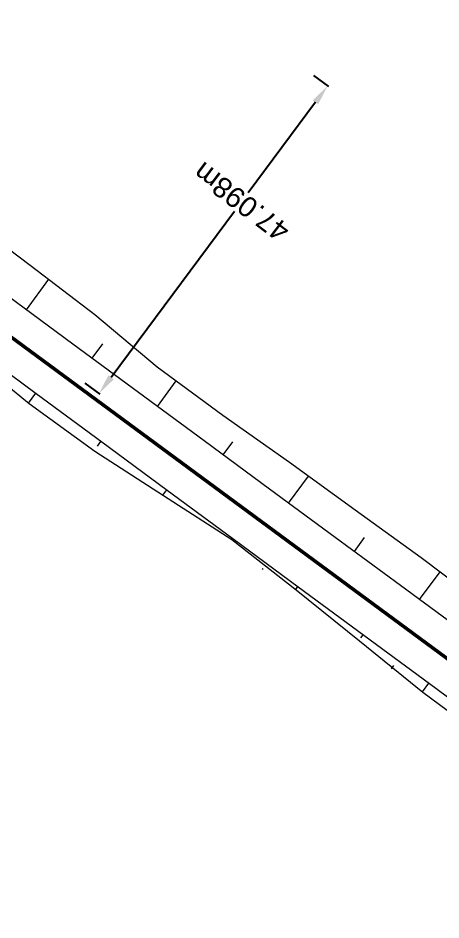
# Model space of a CAD drawing. Header units: metres. Extents: x 638322 to 644522, y 3380053 to 3384620.
# Drawn here: x 638800.8 to 638852.7, y 3384214.1 to 3384324.9 of the extents above; entities that cross this region are included whole.
import ezdxf

# ---------------------------------------------------------------- set-up
doc = ezdxf.new("R2010")
doc.units = ezdxf.units.M
doc.header["$MEASUREMENT"] = 0
doc.linetypes.add('CENTER2', pattern=[1.125, 0.75, -0.125, 0.125, -0.125])
doc.layers.get('Defpoints').update_dxf_attribs({"lineweight": 0})
for name, color, linetype, lineweight in [('C-ALIG-DG-LINE', 1, 'CENTER2', 70), ('PROPOSED DFCC TOE LINE', 239, 'Continuous', 0), ('PROPOSED DFCC TOE SLOPES', 239, 'Continuous', 0), ('PROPOSED FORMATION LINE - PLAN', 187, 'Continuous', 0)]:
    doc.layers.add(name, color=color, linetype=linetype, lineweight=lineweight)
doc.layers.add('Dimension', color=10, linetype='Continuous')
doc.layers.add('Layer3', color=1, linetype='Continuous')
doc.styles.get("Standard").update_dxf_attribs({"font": 'arial.ttf'})
doc.styles.add('Style-Arial', font='arial.ttf')
doc.dimstyles.get("Standard").update_dxf_attribs({"dimtxt": 2.5, "dimasz": 2.5, "dimexe": 0.18, "dimexo": 0.0625, "dimgap": 0.09, "dimtad": 0, "dimtih": 1, "dimtoh": 1, "dimdec": 3, "dimzin": 0, "dimdsep": 46, "dimtxsty": 'Standard', "dimcen": 0.09, "dimazin": 0, "dimtfac": 1, "dimtdec": 3, "dimtofl": 0, "dimtmove": 0, "dimatfit": 3, "dimfxl": 1, "dimtolj": 1, "dimtzin": 0, "dimarcsym": 0})

# ---------------------------------------------------------------- blocks, each defined once
blk = doc.blocks.new('*D458')
at = {"layer": 'Defpoints', "color": 0, "transparency": 16777216}
for p in [(638836.974970343, 3384317.937004416), (638838.7961872893, 3384316.583787464), (638808.884929914, 3384280.132232909)]:
    blk.add_point(p, dxfattribs=at)
at = {"layer": 'Dimension', "color": 0, "lineweight": -2, "transparency": 16777216}
for p, q in [((638837.0753050705, 3384317.862452806), (638838.896522017, 3384316.509235855)), ((638837.305155104, 3384314.577092913), (638829.048953837, 3384303.465545986)), ((638812.1971790455, 3384280.785710508), (638827.3772510523, 3384301.215697255)), ((638808.9852646415, 3384280.0576813), (638810.8064815877, 3384278.704464348))]:
    blk.add_line(p, q, dxfattribs=at)
at = {"layer": 'Dimension', "color": 0, "transparency": 16777216}
for points in [[(638836.9707060121, 3384314.825598277), (638837.639604196, 3384314.328587549), (638838.7961872893, 3384316.583787464)], [(638811.8627299536, 3384281.034215873), (638812.5316281375, 3384280.537205144), (638810.70614686, 3384278.779015957)]]:
    blk.add_solid(points, dxfattribs=at)
at = {"layer": 'Dimension', "color": 0, "lineweight": 0, "transparency": 16777216, "insert": (638828.213102445, 3384302.34062162), "char_height": 2.5, "attachment_point": 5, "rotation": 143, "style": 'Style-Arial'}
blk.add_mtext('\\A1;47.098m', dxfattribs=at)
blk = doc.blocks.new('TerminatorOpen_0.5')
at = {"color": 0, "linetype": 'ByBlock', "lineweight": -2}
for q in [(-1, 0.25), (-1, 0), (-1, -0.25)]:
    blk.add_line((0, 0), q, dxfattribs=at)

msp = doc.modelspace()

# ---------------------------------------------------------------- linework, layer by layer
at = {"layer": 'C-ALIG-DG-LINE', "color": 1, "linetype": 'Continuous', "lineweight": 50, "flags": 128}
msp.add_lwpolyline([(638869.5704835472, 3384234.357198923), (638588.8892981703, 3384441.393805612)], dxfattribs=at)
at = {"layer": 'Layer3', "color": 1, "linetype": 'Continuous', "lineweight": -3}
msp.add_lwpolyline([(638869.5704969717, 3384234.357189042), (638588.889298784, 3384441.393805454)], dxfattribs=at)
at = {"layer": 'PROPOSED DFCC TOE LINE', "lineweight": 0}
for points in [[(638794.2810077458, 3384300.605942939, 264.282253354092), (638802.2660988183, 3384294.585190591, 264.3284966036856), (638810.2116153188, 3384288.510783343, 264.4080752511769), (638817.8737033278, 3384282.052105929, 264.7263981501982), (638825.9260893585, 3384276.122591567, 265.1269762329666), (638834.097659175, 3384270.354665664, 265.5376913521322), (638842.1933390518, 3384264.483848766, 265.6927047697878), (638850.305273648, 3384258.635069891, 265.9024864409683), (638858.2838635375, 3384252.605503289, 265.6629797275607), (638866.2624534267, 3384246.575936687, 265.423473014152), (638872.6136212891, 3384241.776242735, 265.2328193570384), (638874.2495083961, 3384240.557652839, 265.1836397604779), (638882.2710544566, 3384234.579797984, 264.9424987208138), (638888.658988199, 3384229.818208009, 264.7602846001963), (638890.365369118, 3384228.691307337, 264.6881082634754), (638898.552056104, 3384222.923908291, 264.5603882697496), (638902.9986836165, 3384219.720762212, 264.516303968631), (638906.7505281952, 3384217.171141512, 264.4161304578987), (638914.8744912195, 3384211.317266315, 264.327518904294)], [(638890.7877788711, 3384212.466248609, 266.0047110575665), (638882.732829525, 3384218.380340978, 265.9881913652908), (638881.0891404947, 3384219.585699733, 265.9851065787439), (638874.671560015, 3384224.287620191, 265.973891719907), (638866.6040344803, 3384230.1923006, 265.9609814318957), (638864.9579477867, 3384231.396739553, 265.9584142682431), (638858.5336838253, 3384236.097330376, 265.9484016382162), (638850.4968318344, 3384242.04790567, 265.9640959109365), (638842.716576995, 3384248.346373405, 266.1959332201951), (638834.9363221554, 3384254.64484114, 266.4277705294533), (638827.0528702207, 3384260.803395048, 266.5726803984148), (638818.6349388745, 3384266.237305886, 266.2673748133817), (638810.2088506144, 3384271.660157643, 265.9551983019842), (638802.1240597678, 3384277.545737805, 265.9305115734608), (638794.353901441, 3384283.857894315, 266.1708536182792)]]:
    msp.add_polyline3d(points, dxfattribs=at)
at = {"layer": 'PROPOSED DFCC TOE SLOPES'}
for p, q in [((638801.8014424512, 3384289.07887665, 266.6801816940331), (638804.5659322347, 3384292.826950611, 264.3515306799121)), ((638811.1392945985, 3384284.89218735, 265.5869349487928), (638809.8491789697, 3384283.143058515, 266.673655936447)), ((638817.8969154881, 3384277.207240381, 266.6671301788609), (638820.2044701789, 3384280.335805262, 264.8423456610399)), ((638802.9119399849, 3384278.81614084, 266.6756231186469), (638802.0308000762, 3384277.621498137, 265.9333962283222)), ((638810.5357454885, 3384272.3055603, 266.3119996821724), (638810.9596763649, 3384272.880322517, 266.6690973596292)), ((638827.1180030091, 3384272.8622425, 265.9532311674778), (638825.9446520064, 3384271.271422245, 266.6606044212749)), ((638833.9923885248, 3384265.33560411, 266.6540786636887), (638836.4409574502, 3384268.655355005, 265.5825600573828)), ((638819.0074127453, 3384266.944504195, 266.6625716006114), (638818.5338065218, 3384266.302392525, 266.2636279804403)), ((638827.0034924473, 3384260.938650148, 266.6125309369553), (638827.0551491253, 3384261.008685873, 266.6560458415937)), ((638843.2907336532, 3384261.095351499, 266.2004895386983), (638842.0401250432, 3384259.399785976, 266.6475529061026)), ((638850.0878615617, 3384253.463967841, 266.6410271485164), (638852.6146801725, 3384256.889809056, 265.8331611122755)), ((638835.1028855054, 3384255.07286755, 266.6495200825759), (638834.8417026812, 3384254.718757889, 266.4295097796859)), ((638842.8869090038, 3384248.779509334, 266.4208550611557), (638843.1506218857, 3384249.137049228, 266.6429943235581)), ((638851.1983582658, 3384243.201230906, 266.6364685645403), (638850.4034509618, 3384242.123501704, 265.9668784894899))]:
    msp.add_line(p, q, dxfattribs=at)
at = {"layer": 'PROPOSED DFCC TOE SLOPES', "flags": 128}
for points in [[(638830.8447822022, 3384257.286513185), (638830.75786989, 3384257.169542897)], [(638846.8983386126, 3384245.358255703), (638846.6121167233, 3384244.973046107)]]:
    msp.add_lwpolyline(points, dxfattribs=at)
at = {"layer": 'PROPOSED FORMATION LINE - PLAN', "lineweight": 0, "extrusion": (0.01216295721070906, 0.01592261641851104, 0.9997992462281012), "elevation": 61923.09109227904, "flags": 128}
msp.add_lwpolyline([(1546124.196260352, -3076564.221129649), (1546126.964631964, -3076564.262145542), (1546136.963534447, -3076564.410288195), (1546146.962436936, -3076564.55843087), (1546156.961339416, -3076564.706573508), (1546166.960241903, -3076564.85471617), (1546176.959144386, -3076565.002858835), (1546186.95804687, -3076565.151001487), (1546196.95694935, -3076565.299144128), (1546206.955851837, -3076565.447286799), (1546213.208013572, -3076565.53991813), (1546216.954770355, -3076565.609416534), (1546226.542042598, -3076565.784209345), (1546226.955978402, -3076565.791578597), (1546236.960640294, -3076565.962327783), (1546239.882194107, -3076566.008823583), (1546246.968934053, -3076566.113318243), (1546253.228873227, -3076566.19397561), (1546256.980852523, -3076566.222208889), (1546266.993877449, -3076566.274617824), (1546268.914501466, -3076566.280856193), (1546277.007021409, -3076566.293656477), (1546284.600369449, -3076566.285845908), (1546287.020049245, -3076566.270277997), (1546297.030428645, -3076566.187712323), (1546297.947903623, -3076566.178866905), (1546307.037254453, -3076566.082162792), (1546311.28914137, -3076566.03238816), (1546317.040639217, -3076565.961979379), (1546324.624371941, -3076565.866197001), (1546327.040905576, -3076565.844549356), (1546337.040504016, -3076565.754971632), (1546347.040102459, -3076565.665393911), (1546357.039700904, -3076565.5758162), (1546367.03929935, -3076565.48623849), (1546377.038897793, -3076565.396660769), (1546387.038496236, -3076565.307083047), (1546397.038094677, -3076565.217505326), (1546407.037693121, -3076565.127927602), (1546417.037291564, -3076565.038349884), (1546427.036890006, -3076564.948772153), (1546437.036488445, -3076564.859194425), (1546447.036086887, -3076564.769616704), (1546457.035685332, -3076564.680038987), (1546467.035283773, -3076564.590461263), (1546477.034882217, -3076564.500883545), (1546487.034480663, -3076564.41130584), (1546497.034079108, -3076564.321728122), (1546507.033677549, -3076564.232150398), (1546517.033275988, -3076564.142572667), (1546522.852288904, -3076564.090445179), (1546524.670397714, -3076564.074157089), (1546526.488506521, -3076564.057866485), (1546527.032874431, -3076564.052988354), (1546528.306615329, -3076564.041573403), (1546530.124724139, -3076564.025277823), (1546531.94283294, -3076564.008979729), (1546533.760941748, -3076563.992679161), (1546535.579050557, -3076563.976376103), (1546537.032472877, -3076563.963341431), (1546537.397159368, -3076563.960070565), (1546539.215268173, -3076563.943762515), (1546541.033376985, -3076563.927451993), (1546542.851485786, -3076563.911138942), (1546547.03207132, -3076563.873625683), (1546557.031669765, -3076563.783897173), (1546567.031268207, -3076563.694168659), (1546577.030866649, -3076563.604440147), (1546584.04425298, -3076563.541507538), (1546587.03078726, -3076563.537085881), (1546597.033259854, -3076563.519793855), (1546604.050347275, -3076563.502538464), (1546607.038196444, -3076563.470822697), (1546617.043173244, -3076563.355340865), (1546621.572071965, -3076563.29836732), (1546627.047975012, -3076563.225569197), (1546637.052581339, -3076563.081507984), (1546639.093231468, -3076563.050368689), (1546647.055114333, -3076562.864050486), (1546657.05442924, -3076562.622745784), (1546659.093676546, -3076562.573120156), (1546667.052813797, -3076562.439137217), (1546677.051398837, -3076562.270822483), (1546687.049983872, -3076562.102507741), (1546697.048568916, -3076561.93419303), (1546707.047153949, -3076561.765878282), (1546717.045738996, -3076561.597563577), (1546727.044324033, -3076561.429248841), (1546737.042909069, -3076561.260934103), (1546747.041494112, -3076561.092619392), (1546757.040079148, -3076560.924304648), (1546767.038664193, -3076560.755989941), (1546777.03724923, -3076560.5876752), (1546787.035834265, -3076560.419360464), (1546797.034419313, -3076560.251045753), (1546807.033004344, -3076560.082731009), (1546817.031589388, -3076559.914416299), (1546827.030174425, -3076559.746101564), (1546837.028759468, -3076559.577786849), (1546847.027344508, -3076559.409472118), (1546857.025929542, -3076559.241157372), (1546867.024514585, -3076559.072842662), (1546877.023099626, -3076558.904527928), (1546887.021684665, -3076558.73621321), (1546897.0202697, -3076558.567898464), (1546907.01885474, -3076558.399583736), (1546917.017439778, -3076558.231269007), (1546927.016024818, -3076558.062954281), (1546937.014609862, -3076557.894639573), (1546947.013194896, -3076557.726324823), (1546957.011779936, -3076557.558010097), (1546967.010364976, -3076557.389695371), (1546977.008950015, -3076557.221380644), (1546987.007535056, -3076557.053065923), (1546997.0061201, -3076556.8847512), (1547005.91049624, -3076556.734856222), (1547007.004794477, -3076556.720539386), (1547017.006066279, -3076556.58767155), (1547019.245779218, -3076556.556873853), (1547027.010667736, -3076556.444835304), (1547032.586950051, -3076556.357610827), (1547037.018514716, -3076556.283088281), (1547045.933763297, -3076556.115862488), (1547047.029351008, -3076556.089377588), (1547057.040031089, -3076555.827536842), (1547058.185468739, -3076555.795295895), (1547067.04971246, -3076555.529952563), (1547070.435656396, -3076555.421191796), (1547077.058267451, -3076555.19662859), (1547082.684092216, -3076554.993557291), (1547087.06460254, -3076554.8112923), (1547096.020787823, -3076554.420427328), (1547097.065799842, -3076554.3734507), (1547107.062409868, -3076553.912884518), (1547109.34925912, -3076553.805235373), (1547117.054874485, -3076553.438529831), (1547122.670555012, -3076553.169161503), (1547127.044716539, -3076552.975583235), (1547137.03494026, -3076552.533466479), (1547147.025163972, -3076552.091349686), (1547157.015387692, -3076551.649232928), (1547167.005611403, -3076551.207116131), (1547176.995835125, -3076550.764999376), (1547186.986058835, -3076550.322882579), (1547196.976282556, -3076549.880765819), (1547206.966506268, -3076549.438649027), (1547216.956729984, -3076548.996532253), (1547226.946953699, -3076548.554415474), (1547236.937177416, -3076548.1122987), (1547246.927401133, -3076547.670181926), (1547256.917624852, -3076547.228065157), (1547264.145105349, -3076546.908213438), (1547266.907745984, -3076546.785978107), (1547270.71955806, -3076546.618222601)], dxfattribs=at)
at = {"layer": 'PROPOSED FORMATION LINE - PLAN', "lineweight": 0, "extrusion": (0.0001843317147448023, -0.0003536504637980291, 0.9999999204765812), "elevation": -812.3603084578542, "flags": 128}
msp.add_lwpolyline([(639218.6888211435, 3383966.546393645), (639211.1580201323, 3383972.473634583), (639210.8328706012, 3383972.729323469), (639202.9723331542, 3383978.901292807), (639200.6758344775, 3383980.700196636), (639195.1020922692, 3383985.0557423), (639190.1737617212, 3383988.892197832), (639187.216944515, 3383991.186283063), (639179.3121025036, 3383997.290395371), (639177.7935445337, 3383998.458216879), (639171.3869573976, 3384003.368124367), (639165.3635449532, 3384007.959459372), (639163.441535475, 3384009.419473968), (639155.4757644504, 3384015.447752993), (639154.7446446689, 3384015.999445224), (639147.4936265087, 3384021.459611119), (639144.0974659193, 3384024.011319205), (639139.5001543927, 3384027.461668248), (639133.4339234473, 3384032.010790202), (639131.5004189754, 3384033.460501588), (639123.499591653, 3384039.45939666), (639115.4987643339, 3384045.458291719), (639107.497937015, 3384051.457186817), (639099.4971096992, 3384057.456081877), (639091.4962823802, 3384063.454976948), (639083.495455058, 3384069.453872021), (639075.494627739, 3384075.452767092), (639067.4938004166, 3384081.451662178), (639059.492973104, 3384087.450557237), (639051.492145785, 3384093.449452308), (639043.4913184629, 3384099.448347394), (639035.4904911439, 3384105.447242453), (639027.4896638215, 3384111.446137525), (639019.4888365091, 3384117.445032584), (639011.48800919, 3384123.443927669), (639003.4871818677, 3384129.442822741), (638995.486354552, 3384135.4417178), (638987.4855272265, 3384141.440612885), (638979.484699914, 3384147.439507957), (638974.8288211975, 3384150.930412913), (638973.374125313, 3384152.021121156), (638971.9194294057, 3384153.111829391), (638971.4838725342, 3384153.438403145), (638970.464733469, 3384154.202537709), (638969.0100375158, 3384155.293246058), (638967.5553415333, 3384156.383954451), (638966.1006455309, 3384157.474662888), (638964.6459495056, 3384158.565371369), (638963.4830445752, 3384159.437299439), (638963.1912534575, 3384159.656079894), (638961.7365573865, 3384160.746788462), (638960.2818612924, 3384161.837497088), (638958.8271651755, 3384162.928205732), (638955.4822159897, 3384165.436196934), (638947.481387277, 3384171.435094694), (638939.4805585771, 3384177.433992414), (638931.4797298708, 3384183.432890147), (638925.8682142614, 3384187.640317839), (638923.4789789792, 3384189.43168991), (638915.4783403833, 3384195.427226884), (638909.8651925094, 3384199.62723757), (638907.4742399147, 3384201.413811816), (638899.4623759364, 3384207.388885943), (638895.8328389297, 3384210.089859603), (638891.4419843217, 3384213.352508432), (638883.4130814355, 3384219.304667153), (638881.7743532668, 3384220.517341896), (638875.3753485432, 3384225.246343702), (638867.3303759309, 3384231.182692334), (638865.6889010381, 3384232.393417683), (638859.2826897842, 3384237.118486508), (638851.2349521995, 3384243.054306054), (638843.1872146182, 3384248.990125615), (638835.1394770336, 3384254.925945161), (638827.0917394458, 3384260.861764695), (638819.0440018644, 3384266.797584242), (638810.9962642733, 3384272.733403788), (638802.9485266953, 3384278.669223323), (638794.9007891073, 3384284.605042882), (638786.8530515227, 3384290.54086243), (638778.8053139382, 3384296.476681989), (638770.7575763568, 3384302.412501523), (638762.7098387722, 3384308.34832107), (638754.6621011843, 3384314.284140617), (638746.6143635997, 3384320.219960164), (638738.5666260119, 3384326.155779697), (638730.5188884337, 3384332.091599258), (638722.471150846, 3384338.027418804), (638714.4234132614, 3384343.963238365), (638706.3756756767, 3384349.899057898), (638698.3279380954, 3384355.834877432), (638690.2802005108, 3384361.770696992), (638682.2324629228, 3384367.706516539), (638674.1847253384, 3384373.642336099), (638666.1369877539, 3384379.578155633), (638658.0892501725, 3384385.513975179), (638650.0415125847, 3384391.449794739), (638641.9937750032, 3384397.385614273), (638633.9460374153, 3384403.321433807), (638625.898299834, 3384409.257253367), (638617.8505622462, 3384415.193072914), (638609.8028246616, 3384421.128892474), (638601.755087077, 3384427.064712008), (638593.7073494924, 3384433.000531555), (638586.540327131, 3384438.286756531), (638585.6596271052, 3384438.936337484), (638577.6123491797, 3384444.869295896), (638575.8103450969, 3384446.19655382), (638569.5619315743, 3384450.792268329), (638565.0726842555, 3384454.085735464), (638561.5031100321, 3384456.698060552), (638554.3149081095, 3384461.937229162), (638553.4306511867, 3384462.579470208), (638545.3389440798, 3384468.432073001), (638544.4116973917, 3384469.099929187), (638537.226386472, 3384474.25573958), (638534.4772736283, 3384476.219274591), (638529.0930818428, 3384480.050395665), (638524.511826618, 3384483.295129304), (638520.9389400876, 3384485.816256648), (638513.6194833484, 3384490.958846318), (638512.764313349, 3384491.558012238), (638504.5737899813, 3384497.282995974), (638502.6979162463, 3384498.591402854), (638496.3725043818, 3384502.998490085), (638491.7592950502, 3384506.210062374), (638488.1657614472, 3384508.711517389), (638479.9584274481, 3384514.424634074), (638471.7510934491, 3384520.137750772), (638463.5437594497, 3384525.850867457), (638455.336425454, 3384531.563984143), (638447.1290914516, 3384537.277100815), (638438.9217574525, 3384542.990217513), (638430.7144234567, 3384548.703334211), (638422.5070894543, 3384554.416450896), (638414.299755452, 3384560.129567568), (638406.0924214594, 3384565.842684253), (638397.8850874603, 3384571.555800952), (638389.6777534612, 3384577.268917636), (638381.4704194587, 3384582.982034308), (638375.4470842096, 3384586.99210722), (638373.1773154886, 3384588.572121553), (638369.8999057251, 3384590.854716072)], dxfattribs=at)

# ---------------------------------------------------------------- dimensions: what is measured, and where the dimension line sits
at = {"layer": 'Dimension', "color": 10, "lineweight": 0}
dim = msp.add_linear_dim(base=(638838.7961872893, 3384316.583787464), p1=(638808.8849299141, 3384280.132232909), p2=(638836.9749703432, 3384317.937004415), angle=53.38658163714215, dimstyle='Standard', override={"dimexe": 0.125, "dimexo": 0.125, "dimgap": 0.125, "dimtad": 1, "dimtih": 0, "dimtoh": 0, "dimzin": 11, "dimpost": 'm', "dimtxsty": 'Style-Arial', "dimsah": 1, "dimadec": 4, "dimazin": 3, "dimtmove": 2, "dimatfit": 1, "dimldrblk": 'TerminatorOpen_0.5', "dimfrac": 2, "dimtzin": 11}, dxfattribs=at)
dim.commit()
dim.dimension.update_dxf_attribs({"geometry": '*D458', "text_midpoint": (638828.213102445, 3384302.34062162), "dimtype": 129, "text_rotation": 143})

doc.saveas('drawing.dxf')
